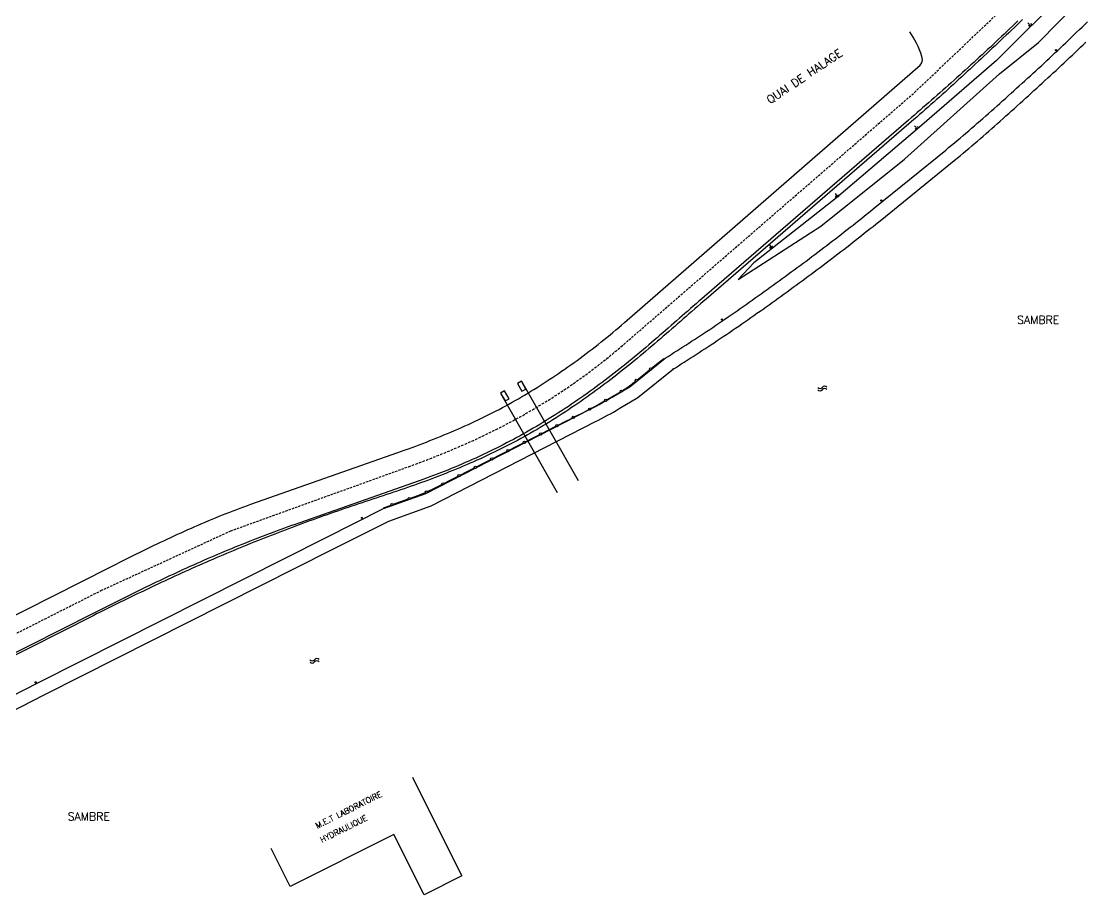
# Model space of a CAD drawing. Header units: millimetres. Extents: x 160999 to 162000, y 122000 to 123000.
# Drawn here: x 161417.2 to 161649.9, y 122267.5 to 122458.3 of the extents above; entities that cross this region are included whole.
import ezdxf
from ezdxf.enums import TextEntityAlignment as Align

# ---------------------------------------------------------------- set-up
doc = ezdxf.new("R2010")
doc.units = ezdxf.units.MM
doc.linetypes.add('DASHED', pattern=[0.75, 0.5, -0.25])
doc.layers.get('0').update_dxf_attribs({"linetype": 'CONTINUOUS'})
for name, color, linetype in [('W0001', 6, 'DASHED'), ('W0008', 7, 'CONTINUOUS'), ('W0100', 7, 'CONTINUOUS'), ('W0211', 2, 'CONTINUOUS'), ('W0310', 3, 'CONTINUOUS'), ('W0322', 7, 'CONTINUOUS'), ('W0454', 7, 'CONTINUOUS'), ('W0500', 5, 'DASHED'), ('W0984', 7, 'CONTINUOUS'), ('W0989', 7, 'CONTINUOUS'), ('W1102', 7, 'CONTINUOUS')]:
    doc.layers.add(name, color=color, linetype=linetype)
doc.styles.get("Standard").update_dxf_attribs({"font": 'romans.shx', "width": 0.85})

# ---------------------------------------------------------------- blocks, each defined once
blk = doc.blocks.new('t500o')
at = {"color": 0, "linetype": 'Continuous'}
for centre, start, end in [((-0.5, 0.625), 216.8699, 323.1301), ((0.5, -0.125), 36.8699, 143.1301), ((0.5, -0.625), 36.8699, 143.1301), ((-0.5, 0.125), 216.8699, 323.1301)]:
    blk.add_arc(centre, 0.625, start, end, dxfattribs=at)
blk = doc.blocks.new('t211o')
at = {"color": 0, "linetype": 'Continuous'}
for p, q in [((-0.29, 0.5), (-0.29, 0)), ((0, 1), (0, 0)), ((0.29, 0.5), (0.29, 0))]:
    blk.add_line(p, q, dxfattribs=at)

msp = doc.modelspace()

# ---------------------------------------------------------------- linework, layer by layer
at = {"layer": 'W0001'}
for p, q in [((161612.47, 122442.76), (161647.71, 122476.26)), ((161548.94, 122387.72), (161612.47, 122442.76)), ((161545.81, 122385.09), (161546.44, 122385.61)), ((161546.44, 122385.61), (161547.07, 122386.13)), ((161547.07, 122386.13), (161547.7, 122386.66)), ((161547.7, 122386.66), (161548.32, 122387.19)), ((161548.32, 122387.19), (161548.94, 122387.72)), ((161543.24, 122383.06), (161543.89, 122383.56)), ((161543.89, 122383.56), (161544.53, 122384.07)), ((161544.53, 122384.07), (161545.17, 122384.58)), ((161545.17, 122384.58), (161545.81, 122385.09)), ((161539.96, 122380.6), (161540.62, 122381.09)), ((161540.62, 122381.09), (161541.28, 122381.57)), ((161541.28, 122381.57), (161541.94, 122382.06)), ((161541.94, 122382.06), (161542.59, 122382.56)), ((161542.59, 122382.56), (161543.24, 122383.06)), ((161536.61, 122378.25), (161537.28, 122378.71)), ((161537.28, 122378.71), (161537.96, 122379.18)), ((161537.96, 122379.18), (161538.63, 122379.65)), ((161538.63, 122379.65), (161539.29, 122380.12)), ((161539.29, 122380.12), (161539.96, 122380.6)), ((161533.18, 122376), (161533.87, 122376.44)), ((161533.87, 122376.44), (161534.56, 122376.89)), ((161534.56, 122376.89), (161535.24, 122377.34)), ((161535.24, 122377.34), (161535.93, 122377.79)), ((161535.93, 122377.79), (161536.61, 122378.25)), ((161529.69, 122373.85), (161530.39, 122374.27)), ((161530.39, 122374.27), (161531.09, 122374.7)), ((161531.09, 122374.7), (161531.79, 122375.13)), ((161531.79, 122375.13), (161532.49, 122375.56)), ((161532.49, 122375.56), (161533.18, 122376)), ((161525.42, 122371.42), (161526.13, 122371.81)), ((161526.13, 122371.81), (161526.85, 122372.21)), ((161526.85, 122372.21), (161527.56, 122372.61)), ((161527.56, 122372.61), (161528.27, 122373.02)), ((161528.27, 122373.02), (161528.98, 122373.43)), ((161528.98, 122373.43), (161529.69, 122373.85)), ((161521.01, 122369.11), (161521.75, 122369.48)), ((161521.75, 122369.48), (161522.49, 122369.86)), ((161522.49, 122369.86), (161523.23, 122370.25)), ((161523.23, 122370.25), (161523.96, 122370.63)), ((161523.96, 122370.63), (161524.7, 122371.03)), ((161524.7, 122371.03), (161525.42, 122371.42)), ((161515.75, 122366.6), (161516.51, 122366.95)), ((161516.51, 122366.95), (161517.26, 122367.3)), ((161517.26, 122367.3), (161518.02, 122367.65)), ((161518.02, 122367.65), (161518.77, 122368.01)), ((161518.77, 122368.01), (161519.52, 122368.37)), ((161519.52, 122368.37), (161520.26, 122368.74)), ((161520.26, 122368.74), (161521.01, 122369.11)), ((161510.42, 122364.29), (161511.18, 122364.61)), ((161511.18, 122364.61), (161511.95, 122364.93)), ((161511.95, 122364.93), (161512.71, 122365.26)), ((161512.71, 122365.26), (161513.48, 122365.59)), ((161513.48, 122365.59), (161514.24, 122365.92)), ((161514.24, 122365.92), (161515, 122366.26)), ((161515, 122366.26), (161515.75, 122366.6)), ((161505.01, 122362.15), (161505.78, 122362.44)), ((161505.78, 122362.44), (161506.56, 122362.74)), ((161506.56, 122362.74), (161507.33, 122363.04)), ((161507.33, 122363.04), (161508.11, 122363.35)), ((161508.11, 122363.35), (161508.88, 122363.66)), ((161508.88, 122363.66), (161509.65, 122363.97)), ((161509.65, 122363.97), (161510.42, 122364.29)), ((161463.02, 122346.96), (161501.89, 122360.99)), ((161501.89, 122360.99), (161502.67, 122361.28)), ((161502.67, 122361.28), (161503.45, 122361.56)), ((161503.45, 122361.56), (161504.23, 122361.85)), ((161504.23, 122361.85), (161505.01, 122362.15)), ((161434.67, 122333.91), (161463.02, 122346.96)), ((161334.66, 122283.39), (161434.67, 122333.91))]:
    msp.add_line(p, q, dxfattribs=at)
at = {"layer": 'W0008'}
for p, q in [((161648.76, 122452.65), (161649.35, 122453.21)), ((161649.35, 122453.21), (161649.93, 122453.78)), ((161646.39, 122450.39), (161646.99, 122450.96)), ((161646.99, 122450.96), (161647.58, 122451.52)), ((161647.58, 122451.52), (161648.17, 122452.08)), ((161648.17, 122452.08), (161648.76, 122452.65)), ((161644.01, 122448.16), (161644.6, 122448.72)), ((161644.6, 122448.72), (161645.2, 122449.27)), ((161645.2, 122449.27), (161645.8, 122449.83)), ((161645.8, 122449.83), (161646.39, 122450.39)), ((161641.6, 122445.94), (161642.2, 122446.49)), ((161642.2, 122446.49), (161642.81, 122447.05)), ((161642.81, 122447.05), (161643.41, 122447.6)), ((161643.41, 122447.6), (161644.01, 122448.16)), ((161638.58, 122443.18), (161639.19, 122443.73)), ((161639.19, 122443.73), (161639.79, 122444.28)), ((161639.79, 122444.28), (161640.39, 122444.83)), ((161640.39, 122444.83), (161641, 122445.38)), ((161641, 122445.38), (161641.6, 122445.94)), ((161636.15, 122440.97), (161636.76, 122441.52)), ((161636.76, 122441.52), (161637.37, 122442.07)), ((161637.37, 122442.07), (161637.98, 122442.62)), ((161637.98, 122442.62), (161638.58, 122443.18)), ((161633.69, 122438.74), (161634.31, 122439.3)), ((161634.31, 122439.3), (161634.92, 122439.85)), ((161634.92, 122439.85), (161635.54, 122440.41)), ((161635.54, 122440.41), (161636.15, 122440.97)), ((161631.22, 122436.53), (161631.84, 122437.08)), ((161631.84, 122437.08), (161632.46, 122437.64)), ((161632.46, 122437.64), (161633.08, 122438.19)), ((161633.08, 122438.19), (161633.69, 122438.74)), ((161628.74, 122434.34), (161629.36, 122434.88)), ((161629.36, 122434.88), (161629.98, 122435.43)), ((161629.98, 122435.43), (161630.6, 122435.98)), ((161630.6, 122435.98), (161631.22, 122436.53)), ((161625.61, 122431.63), (161626.24, 122432.16)), ((161626.24, 122432.16), (161626.87, 122432.71)), ((161626.87, 122432.71), (161627.49, 122433.25)), ((161627.49, 122433.25), (161628.12, 122433.79)), ((161628.12, 122433.79), (161628.74, 122434.34)), ((161623.08, 122429.49), (161623.71, 122430.02)), ((161623.71, 122430.02), (161624.35, 122430.55)), ((161624.35, 122430.55), (161624.98, 122431.09)), ((161624.98, 122431.09), (161625.61, 122431.63)), ((161605.31, 122415.04), (161621.16, 122427.91)), ((161621.16, 122427.91), (161621.8, 122428.44)), ((161621.8, 122428.44), (161622.44, 122428.96)), ((161622.44, 122428.96), (161623.08, 122429.49)), ((161602.78, 122413.01), (161603.42, 122413.51)), ((161603.42, 122413.51), (161604.05, 122414.02)), ((161604.05, 122414.02), (161604.68, 122414.53)), ((161604.68, 122414.53), (161605.31, 122415.04)), ((161600.23, 122410.99), (161600.87, 122411.49)), ((161600.87, 122411.49), (161601.51, 122411.99)), ((161601.51, 122411.99), (161602.14, 122412.5)), ((161602.14, 122412.5), (161602.78, 122413.01)), ((161597.02, 122408.49), (161597.67, 122408.99)), ((161597.67, 122408.99), (161598.31, 122409.49)), ((161598.31, 122409.49), (161598.95, 122409.98)), ((161598.95, 122409.98), (161599.59, 122410.48)), ((161599.59, 122410.48), (161600.23, 122410.99)), ((161593.79, 122406.02), (161594.44, 122406.51)), ((161594.44, 122406.51), (161595.09, 122407.01)), ((161595.09, 122407.01), (161595.73, 122407.5)), ((161595.73, 122407.5), (161596.38, 122407.99)), ((161596.38, 122407.99), (161597.02, 122408.49)), ((161591.2, 122404.07), (161591.85, 122404.55)), ((161591.85, 122404.55), (161592.5, 122405.04)), ((161592.5, 122405.04), (161593.15, 122405.53)), ((161593.15, 122405.53), (161593.79, 122406.02)), ((161587.93, 122401.64), (161588.59, 122402.12)), ((161588.59, 122402.12), (161589.24, 122402.61)), ((161589.24, 122402.61), (161589.89, 122403.09)), ((161589.89, 122403.09), (161590.54, 122403.58)), ((161590.54, 122403.58), (161591.2, 122404.07)), ((161584.65, 122399.24), (161585.31, 122399.72)), ((161585.31, 122399.72), (161585.97, 122400.2)), ((161585.97, 122400.2), (161586.62, 122400.68)), ((161586.62, 122400.68), (161587.28, 122401.16)), ((161587.28, 122401.16), (161587.93, 122401.64)), ((161581.36, 122396.86), (161582.02, 122397.34)), ((161582.02, 122397.34), (161582.68, 122397.81)), ((161582.68, 122397.81), (161583.34, 122398.29)), ((161583.34, 122398.29), (161584, 122398.76)), ((161584, 122398.76), (161584.65, 122399.24)), ((161578.05, 122394.51), (161578.71, 122394.98)), ((161578.71, 122394.98), (161579.38, 122395.45)), ((161579.38, 122395.45), (161580.04, 122395.92)), ((161580.04, 122395.92), (161580.7, 122396.39)), ((161580.7, 122396.39), (161581.36, 122396.86)), ((161574.72, 122392.19), (161575.39, 122392.65)), ((161575.39, 122392.65), (161576.05, 122393.11)), ((161576.05, 122393.11), (161576.72, 122393.58)), ((161576.72, 122393.58), (161577.38, 122394.04)), ((161577.38, 122394.04), (161578.05, 122394.51)), ((161571.37, 122389.9), (161572.04, 122390.35)), ((161572.04, 122390.35), (161572.71, 122390.81)), ((161572.71, 122390.81), (161573.38, 122391.27)), ((161573.38, 122391.27), (161574.05, 122391.73)), ((161574.05, 122391.73), (161574.72, 122392.19)), ((161567.99, 122387.64), (161568.67, 122388.09)), ((161568.67, 122388.09), (161569.34, 122388.54)), ((161569.34, 122388.54), (161570.02, 122388.99)), ((161570.02, 122388.99), (161570.69, 122389.44)), ((161570.69, 122389.44), (161571.37, 122389.9)), ((161564.09, 122385.1), (161564.74, 122385.52)), ((161564.74, 122385.52), (161565.38, 122385.93)), ((161565.38, 122385.93), (161566.03, 122386.35)), ((161566.03, 122386.35), (161566.67, 122386.77)), ((161566.67, 122386.77), (161567.31, 122387.19)), ((161567.31, 122387.19), (161567.99, 122387.64)), ((161560.86, 122383.03), (161561.51, 122383.44)), ((161561.51, 122383.44), (161562.15, 122383.86)), ((161562.15, 122383.86), (161562.8, 122384.27)), ((161562.8, 122384.27), (161563.45, 122384.69)), ((161563.45, 122384.69), (161564.09, 122385.1)), ((161552, 122376.1), (161559.83, 122382.39)), ((161559.57, 122382.2), (161560.21, 122382.62)), ((161559.83, 122382.39), (161559.57, 122382.2)), ((161560.21, 122382.62), (161560.86, 122383.03)), ((161526.55, 122379.68), (161538.93, 122357.97)), ((161522.01, 122377.08), (161534.39, 122355.36)), ((161547.94, 122373.68), (161552, 122376.1)), ((161544.08, 122371.52), (161544.73, 122371.87)), ((161544.73, 122371.87), (161545.38, 122372.22)), ((161545.38, 122372.22), (161546.02, 122372.57)), ((161546.02, 122372.57), (161546.66, 122372.94)), ((161546.66, 122372.94), (161547.3, 122373.3)), ((161547.3, 122373.3), (161547.94, 122373.68)), ((161506.86, 122352.41), (161542.77, 122370.84)), ((161542.77, 122370.84), (161543.42, 122371.18)), ((161543.42, 122371.18), (161544.08, 122371.52)), ((161497.58, 122349.1), (161506.86, 122352.41)), ((161485.2, 122342.87), (161497.58, 122349.1)), ((161422.36, 122311.18), (161485.2, 122342.87)), ((161375.5, 122287.22), (161422.36, 122311.18))]:
    msp.add_line(p, q, dxfattribs=at)
at = {"layer": 'W0100'}
for points in [[(161513.56, 122271.59), (161502.85, 122293.04)], [(161513.56, 122271.59), (161505.28, 122267.45), (161498.7, 122280.62), (161476, 122269.27), (161471.86, 122277.56)]]:
    msp.add_lwpolyline(points, dxfattribs=at)
at = {"layer": 'W0211'}
for p, q in [((161635.5, 122458.14), (161634.9, 122457.56)), ((161636.09, 122458.72), (161635.5, 122458.14)), ((161633.1, 122455.84), (161632.5, 122455.27)), ((161633.7, 122456.41), (161633.1, 122455.84)), ((161634.3, 122456.99), (161633.7, 122456.41)), ((161634.9, 122457.56), (161634.3, 122456.99)), ((161630.08, 122452.99), (161629.48, 122452.42)), ((161630.69, 122453.56), (161630.08, 122452.99)), ((161631.29, 122454.13), (161630.69, 122453.56)), ((161631.89, 122454.7), (161631.29, 122454.13)), ((161632.5, 122455.27), (161631.89, 122454.7)), ((161627.66, 122450.72), (161627.05, 122450.15)), ((161628.26, 122451.28), (161627.66, 122450.72)), ((161628.87, 122451.85), (161628.26, 122451.28)), ((161629.48, 122452.42), (161628.87, 122451.85)), ((161625.23, 122448.46), (161624.63, 122447.9)), ((161625.84, 122449.02), (161625.23, 122448.46)), ((161626.44, 122449.58), (161625.84, 122449.02)), ((161627.05, 122450.15), (161626.44, 122449.58)), ((161622.81, 122446.22), (161622.2, 122445.66)), ((161623.42, 122446.78), (161622.81, 122446.22)), ((161624.02, 122447.34), (161623.42, 122446.78)), ((161624.63, 122447.9), (161624.02, 122447.34)), ((161620.37, 122443.98), (161619.76, 122443.43)), ((161620.98, 122444.54), (161620.37, 122443.98)), ((161621.59, 122445.1), (161620.98, 122444.54)), ((161622.2, 122445.66), (161621.59, 122445.1)), ((161617.93, 122441.77), (161617.31, 122441.21)), ((161618.54, 122442.32), (161617.93, 122441.77)), ((161619.15, 122442.87), (161618.54, 122442.32)), ((161619.76, 122443.43), (161619.15, 122442.87)), ((161614.84, 122439.02), (161614.22, 122438.48)), ((161615.46, 122439.57), (161614.84, 122439.02)), ((161616.08, 122440.11), (161615.46, 122439.57)), ((161616.7, 122440.66), (161616.08, 122440.11)), ((161617.31, 122441.21), (161616.7, 122440.66)), ((161612.35, 122436.85), (161566.93, 122397.63)), ((161612.98, 122437.39), (161612.35, 122436.85)), ((161613.6, 122437.93), (161612.98, 122437.39)), ((161614.22, 122438.48), (161613.6, 122437.93)), ((161566.93, 122397.63), (161566.3, 122397.09)), ((161563.8, 122394.92), (161563.18, 122394.37)), ((161564.43, 122395.46), (161563.8, 122394.92)), ((161565.05, 122396), (161564.43, 122395.46)), ((161565.67, 122396.55), (161565.05, 122396)), ((161566.3, 122397.09), (161565.67, 122396.55)), ((161561.31, 122392.74), (161560.69, 122392.2)), ((161561.93, 122393.29), (161561.31, 122392.74)), ((161562.56, 122393.83), (161561.93, 122393.29)), ((161563.18, 122394.37), (161562.56, 122393.83)), ((161558.81, 122390.57), (161558.19, 122390.03)), ((161559.44, 122391.11), (161558.81, 122390.57)), ((161560.06, 122391.65), (161559.44, 122391.11)), ((161560.69, 122392.2), (161560.06, 122391.65)), ((161555.68, 122387.87), (161555.05, 122387.33)), ((161556.31, 122388.41), (161555.68, 122387.87)), ((161556.93, 122388.95), (161556.31, 122388.41)), ((161557.56, 122389.49), (161556.93, 122388.95)), ((161558.19, 122390.03), (161557.56, 122389.49)), ((161553.15, 122385.73), (161552.52, 122385.2)), ((161553.78, 122386.26), (161553.15, 122385.73)), ((161554.42, 122386.8), (161553.78, 122386.26)), ((161555.05, 122387.33), (161554.42, 122386.8)), ((161550.6, 122383.62), (161549.96, 122383.1)), ((161551.24, 122384.15), (161550.6, 122383.62)), ((161551.88, 122384.67), (161551.24, 122384.15)), ((161552.52, 122385.2), (161551.88, 122384.67)), ((161547.39, 122381.06), (161546.75, 122380.56)), ((161548.03, 122381.56), (161547.39, 122381.06)), ((161548.66, 122382.07), (161548.03, 122381.56)), ((161549.31, 122382.58), (161548.66, 122382.07)), ((161549.96, 122383.1), (161549.31, 122382.58)), ((161544.16, 122378.59), (161543.51, 122378.11)), ((161544.81, 122379.08), (161544.16, 122378.59)), ((161545.46, 122379.57), (161544.81, 122379.08)), ((161546.1, 122380.07), (161545.46, 122379.57)), ((161546.75, 122380.56), (161546.1, 122380.07)), ((161540.88, 122376.2), (161540.21, 122375.73)), ((161541.54, 122376.68), (161540.88, 122376.2)), ((161542.2, 122377.15), (161541.54, 122376.68)), ((161542.85, 122377.63), (161542.2, 122377.15)), ((161543.51, 122378.11), (161542.85, 122377.63)), ((161537.53, 122373.89), (161536.86, 122373.44)), ((161538.21, 122374.35), (161537.53, 122373.89)), ((161538.88, 122374.81), (161538.21, 122374.35)), ((161539.55, 122375.27), (161538.88, 122374.81)), ((161540.21, 122375.73), (161539.55, 122375.27)), ((161534.13, 122371.67), (161533.44, 122371.24)), ((161534.82, 122372.11), (161534.13, 122371.67)), ((161535.5, 122372.55), (161534.82, 122372.11)), ((161536.18, 122372.99), (161535.5, 122372.55)), ((161536.86, 122373.44), (161536.18, 122372.99)), ((161530.67, 122369.55), (161529.97, 122369.14)), ((161531.37, 122369.97), (161530.67, 122369.55)), ((161532.06, 122370.39), (161531.37, 122369.97)), ((161532.75, 122370.81), (161532.06, 122370.39)), ((161533.44, 122371.24), (161532.75, 122370.81)), ((161526.42, 122367.14), (161525.7, 122366.75)), ((161527.14, 122367.53), (161526.42, 122367.14)), ((161527.86, 122367.93), (161527.14, 122367.53)), ((161528.56, 122368.33), (161527.86, 122367.93)), ((161529.27, 122368.73), (161528.56, 122368.33)), ((161529.97, 122369.14), (161529.27, 122368.73)), ((161522.05, 122364.86), (161521.31, 122364.5)), ((161522.78, 122365.23), (161522.05, 122364.86)), ((161523.51, 122365.6), (161522.78, 122365.23)), ((161524.24, 122365.98), (161523.51, 122365.6)), ((161524.97, 122366.36), (161524.24, 122365.98)), ((161525.7, 122366.75), (161524.97, 122366.36)), ((161516.85, 122362.41), (161516.1, 122362.07)), ((161517.6, 122362.74), (161516.85, 122362.41)), ((161518.34, 122363.09), (161517.6, 122362.74)), ((161519.09, 122363.43), (161518.34, 122363.09)), ((161519.83, 122363.79), (161519.09, 122363.43)), ((161520.57, 122364.14), (161519.83, 122363.79)), ((161521.31, 122364.5), (161520.57, 122364.14)), ((161511.56, 122360.14), (161510.8, 122359.84)), ((161512.32, 122360.46), (161511.56, 122360.14)), ((161513.08, 122360.77), (161512.32, 122360.46)), ((161513.84, 122361.09), (161513.08, 122360.77)), ((161514.59, 122361.41), (161513.84, 122361.09)), ((161515.35, 122361.74), (161514.59, 122361.41)), ((161516.1, 122362.07), (161515.35, 122361.74)), ((161505.46, 122357.79), (161504.7, 122357.52)), ((161506.22, 122358.07), (161505.46, 122357.79)), ((161506.97, 122358.35), (161506.22, 122358.07)), ((161507.74, 122358.64), (161506.97, 122358.35)), ((161508.51, 122358.93), (161507.74, 122358.64)), ((161509.27, 122359.23), (161508.51, 122358.93)), ((161510.04, 122359.53), (161509.27, 122359.23)), ((161510.8, 122359.84), (161510.04, 122359.53)), ((161498.62, 122355.41), (161497.85, 122355.15)), ((161499.38, 122355.66), (161498.62, 122355.41)), ((161500.14, 122355.92), (161499.38, 122355.66)), ((161500.9, 122356.18), (161500.14, 122355.92)), ((161501.67, 122356.45), (161500.9, 122356.18)), ((161502.43, 122356.71), (161501.67, 122356.45)), ((161503.19, 122356.98), (161502.43, 122356.71)), ((161503.95, 122357.25), (161503.19, 122356.98)), ((161504.7, 122357.52), (161503.95, 122357.25)), ((161491.74, 122353.12), (161490.98, 122352.86)), ((161492.5, 122353.37), (161491.74, 122353.12)), ((161493.27, 122353.62), (161492.5, 122353.37)), ((161494.03, 122353.88), (161493.27, 122353.62)), ((161494.8, 122354.13), (161494.03, 122353.88)), ((161495.56, 122354.38), (161494.8, 122354.13)), ((161496.33, 122354.64), (161495.56, 122354.38)), ((161497.09, 122354.89), (161496.33, 122354.64)), ((161497.85, 122355.15), (161497.09, 122354.89)), ((161484.85, 122350.77), (161484.08, 122350.5)), ((161485.61, 122351.04), (161484.85, 122350.77)), ((161486.38, 122351.3), (161485.61, 122351.04)), ((161487.15, 122351.57), (161486.38, 122351.3)), ((161487.92, 122351.83), (161487.15, 122351.57)), ((161488.69, 122352.09), (161487.92, 122351.83)), ((161489.45, 122352.35), (161488.69, 122352.09)), ((161490.21, 122352.61), (161489.45, 122352.35)), ((161490.98, 122352.86), (161490.21, 122352.61)), ((161477.96, 122348.29), (161477.2, 122348)), ((161478.72, 122348.57), (161477.96, 122348.29)), ((161479.49, 122348.85), (161478.72, 122348.57)), ((161480.25, 122349.13), (161479.49, 122348.85)), ((161481.01, 122349.41), (161480.25, 122349.13)), ((161481.78, 122349.68), (161481.01, 122349.41)), ((161482.55, 122349.96), (161481.78, 122349.68)), ((161483.31, 122350.23), (161482.55, 122349.96)), ((161484.08, 122350.5), (161483.31, 122350.23)), ((161471.88, 122345.97), (161471.12, 122345.67)), ((161472.63, 122346.27), (161471.88, 122345.97)), ((161473.39, 122346.56), (161472.63, 122346.27)), ((161474.15, 122346.85), (161473.39, 122346.56)), ((161474.91, 122347.14), (161474.15, 122346.85)), ((161475.67, 122347.43), (161474.91, 122347.14)), ((161476.43, 122347.72), (161475.67, 122347.43)), ((161477.2, 122348), (161476.43, 122347.72)), ((161466.58, 122343.86), (161465.83, 122343.55)), ((161467.34, 122344.17), (161466.58, 122343.86)), ((161468.09, 122344.47), (161467.34, 122344.17)), ((161468.85, 122344.77), (161468.09, 122344.47)), ((161469.6, 122345.08), (161468.85, 122344.77)), ((161470.36, 122345.38), (161469.6, 122345.08)), ((161471.12, 122345.67), (161470.36, 122345.38)), ((161460.58, 122341.36), (161459.83, 122341.04)), ((161461.32, 122341.68), (161460.58, 122341.36)), ((161462.07, 122341.99), (161461.32, 122341.68)), ((161462.82, 122342.31), (161462.07, 122341.99)), ((161463.58, 122342.62), (161462.82, 122342.31)), ((161464.33, 122342.93), (161463.58, 122342.62)), ((161465.08, 122343.24), (161464.33, 122342.93)), ((161465.83, 122343.55), (161465.08, 122343.24)), ((161455.31, 122339.07), (161454.56, 122338.73)), ((161456.07, 122339.4), (161455.31, 122339.07)), ((161456.82, 122339.73), (161456.07, 122339.4)), ((161457.58, 122340.06), (161456.82, 122339.73)), ((161458.33, 122340.39), (161457.58, 122340.06)), ((161459.08, 122340.72), (161458.33, 122340.39)), ((161459.83, 122341.04), (161459.08, 122340.72)), ((161450.05, 122336.69), (161449.3, 122336.34)), ((161450.8, 122337.03), (161450.05, 122336.69)), ((161451.55, 122337.38), (161450.8, 122337.03)), ((161452.3, 122337.72), (161451.55, 122337.38)), ((161453.06, 122338.06), (161452.3, 122337.72)), ((161453.81, 122338.39), (161453.06, 122338.06)), ((161454.56, 122338.73), (161453.81, 122338.39)), ((161445.57, 122334.6), (161444.83, 122334.24)), ((161446.32, 122334.95), (161445.57, 122334.6)), ((161447.06, 122335.3), (161446.32, 122334.95)), ((161447.81, 122335.65), (161447.06, 122335.3)), ((161448.56, 122336), (161447.81, 122335.65)), ((161449.3, 122336.34), (161448.56, 122336)), ((161440.37, 122332.1), (161439.63, 122331.74)), ((161441.11, 122332.46), (161440.37, 122332.1)), ((161441.85, 122332.82), (161441.11, 122332.46)), ((161442.59, 122333.18), (161441.85, 122332.82)), ((161443.34, 122333.53), (161442.59, 122333.18)), ((161444.08, 122333.89), (161443.34, 122333.53)), ((161444.83, 122334.24), (161444.08, 122333.89)), ((161435.93, 122329.91), (161435.19, 122329.54)), ((161436.67, 122330.28), (161435.93, 122329.91)), ((161437.41, 122330.64), (161436.67, 122330.28)), ((161438.15, 122331.01), (161437.41, 122330.64)), ((161438.89, 122331.37), (161438.15, 122331.01)), ((161439.63, 122331.74), (161438.89, 122331.37)), ((161432.98, 122328.43), (161336.5, 122279.6)), ((161433.72, 122328.8), (161432.98, 122328.43)), ((161434.46, 122329.17), (161433.72, 122328.8)), ((161435.19, 122329.54), (161434.46, 122329.17))]:
    msp.add_line(p, q, dxfattribs=at)
msp.add_lwpolyline([(161662.67, 122482.03), (161645.78, 122465.1), (161630.4, 122449.79), (161614.08, 122435.6), (161595.45, 122419.78), (161577.35, 122405.55), (161573.95, 122401.93), (161591.99, 122413.58), (161610.26, 122428.21), (161631.05, 122446.82), (161639.6, 122453.7), (161665.78, 122480.45)], dxfattribs=at)
at = {"layer": 'W0310'}
for p, q in [((161554.98, 122382.49), (161556.35, 122383.59)), ((161556.35, 122383.59), (161557.66, 122384.63)), ((161551.86, 122379.99), (161553.23, 122381.09)), ((161553.23, 122381.09), (161554.59, 122382.18)), ((161549.88, 122378.46), (161550.09, 122378.61)), ((161550.09, 122378.61), (161550.29, 122378.76)), ((161550.29, 122378.76), (161550.49, 122378.91)), ((161550.49, 122378.91), (161550.69, 122379.06)), ((161550.69, 122379.06), (161550.89, 122379.21)), ((161550.89, 122379.21), (161550.92, 122379.24)), ((161550.92, 122379.24), (161551.47, 122379.68)), ((161545.93, 122376.02), (161546.69, 122376.46)), ((161546.69, 122376.46), (161546.71, 122376.47)), ((161546.71, 122376.47), (161547.47, 122376.91)), ((161547.47, 122376.91), (161548.21, 122377.37)), ((161548.64, 122377.63), (161548.85, 122377.76)), ((161548.85, 122377.76), (161549.06, 122377.9)), ((161549.06, 122377.9), (161549.27, 122378.04)), ((161549.27, 122378.04), (161549.47, 122378.18)), ((161549.47, 122378.18), (161549.68, 122378.32)), ((161549.68, 122378.32), (161549.88, 122378.46)), ((161541.69, 122373.68), (161542.46, 122374.08)), ((161542.46, 122374.08), (161543.23, 122374.5)), ((161543.23, 122374.5), (161543.6, 122374.7)), ((161543.6, 122374.7), (161544.36, 122375.13)), ((161544.36, 122375.13), (161544.76, 122375.35)), ((161545.19, 122375.6), (161545.93, 122376.02)), ((161536.12, 122370.84), (161537.68, 122371.63)), ((161538.12, 122371.86), (161539.68, 122372.65)), ((161539.68, 122372.65), (161541.23, 122373.44)), ((161541.23, 122373.44), (161541.24, 122373.45)), ((161532.55, 122369.03), (161534.11, 122369.82)), ((161534.56, 122370.05), (161536.12, 122370.84)), ((161527.43, 122366.42), (161528.99, 122367.21)), ((161528.99, 122367.21), (161530.55, 122368.01)), ((161530.99, 122368.23), (161532.55, 122369.03)), ((161523.86, 122364.61), (161525.42, 122365.4)), ((161525.42, 122365.4), (161526.98, 122366.19)), ((161518.29, 122361.77), (161519.85, 122362.57)), ((161520.29, 122362.79), (161521.85, 122363.59)), ((161521.85, 122363.59), (161523.41, 122364.38)), ((161513.16, 122359.17), (161514.72, 122359.96)), ((161514.72, 122359.96), (161516.28, 122360.75)), ((161516.73, 122360.98), (161518.29, 122361.77)), ((161509.6, 122357.35), (161511.16, 122358.15)), ((161511.16, 122358.15), (161512.72, 122358.94)), ((161503.94, 122354.73), (161505.58, 122355.32)), ((161506.03, 122355.54), (161507.59, 122356.33)), ((161507.59, 122356.33), (161509.15, 122357.13)), ((161498.53, 122352.77), (161500.18, 122353.36)), ((161500.18, 122353.36), (161501.82, 122353.96)), ((161502.29, 122354.13), (161503.94, 122354.73)), ((161496.42, 122352), (161498.06, 122352.59))]:
    msp.add_line(p, q, dxfattribs=at)
for centre in [(161554.79, 122382.34), (161551.67, 122379.84), (161548.43, 122377.5), (161544.98, 122375.48), (161537.9, 122371.75), (161541.46, 122373.56), (161534.33, 122369.93), (161530.77, 122368.12), (161523.64, 122364.49), (161527.2, 122366.31), (161520.07, 122362.68), (161516.51, 122360.87), (161512.94, 122359.05), (161505.81, 122355.43), (161509.38, 122357.24), (161498.3, 122352.68), (161502.06, 122354.04)]:
    msp.add_circle(centre, 0.25, dxfattribs=at)
at = {"layer": 'W0322'}
for p, q in [((161649.11, 122457.08), (161649.7, 122457.66)), ((161649.7, 122457.66), (161650.29, 122458.24)), ((161646.73, 122454.76), (161647.33, 122455.34)), ((161647.33, 122455.34), (161647.92, 122455.92)), ((161647.92, 122455.92), (161648.52, 122456.5)), ((161648.52, 122456.5), (161649.11, 122457.08)), ((161644.37, 122452.52), (161644.96, 122453.08)), ((161644.96, 122453.08), (161645.55, 122453.64)), ((161645.55, 122453.64), (161646.14, 122454.2)), ((161646.14, 122454.2), (161646.73, 122454.76)), ((161641.99, 122450.29), (161642.59, 122450.85)), ((161642.59, 122450.85), (161643.18, 122451.4)), ((161643.18, 122451.4), (161643.78, 122451.96)), ((161643.78, 122451.96), (161644.37, 122452.52)), ((161639.6, 122448.08), (161640.2, 122448.63)), ((161640.2, 122448.63), (161640.8, 122449.19)), ((161640.8, 122449.19), (161641.4, 122449.74)), ((161641.4, 122449.74), (161641.99, 122450.29)), ((161637.2, 122445.89), (161637.8, 122446.43)), ((161637.8, 122446.43), (161638.4, 122446.98)), ((161638.4, 122446.98), (161639, 122447.53)), ((161639, 122447.53), (161639.6, 122448.08)), ((161634.18, 122443.14), (161634.79, 122443.7)), ((161634.79, 122443.7), (161635.39, 122444.24)), ((161635.39, 122444.24), (161635.99, 122444.79)), ((161635.99, 122444.79), (161636.6, 122445.34)), ((161636.6, 122445.34), (161637.2, 122445.89)), ((161631.74, 122440.94), (161632.35, 122441.49)), ((161632.35, 122441.49), (161632.96, 122442.04)), ((161632.96, 122442.04), (161633.57, 122442.59)), ((161633.57, 122442.59), (161634.18, 122443.14)), ((161629.29, 122438.75), (161629.9, 122439.29)), ((161629.9, 122439.29), (161630.52, 122439.84)), ((161630.52, 122439.84), (161631.13, 122440.39)), ((161631.13, 122440.39), (161631.74, 122440.94)), ((161626.82, 122436.57), (161627.44, 122437.11)), ((161627.44, 122437.11), (161628.06, 122437.66)), ((161628.06, 122437.66), (161628.67, 122438.2)), ((161628.67, 122438.2), (161629.29, 122438.75)), ((161623.72, 122433.88), (161624.34, 122434.42)), ((161624.34, 122434.42), (161624.96, 122434.95)), ((161624.96, 122434.95), (161625.59, 122435.49)), ((161625.59, 122435.49), (161626.21, 122436.03)), ((161626.21, 122436.03), (161626.82, 122436.57)), ((161621.2, 122431.77), (161621.83, 122432.29)), ((161621.83, 122432.29), (161622.46, 122432.82)), ((161622.46, 122432.82), (161623.09, 122433.35)), ((161623.09, 122433.35), (161623.72, 122433.88)), ((161603.45, 122417.33), (161619.3, 122430.2)), ((161619.3, 122430.2), (161619.94, 122430.72)), ((161619.94, 122430.72), (161620.57, 122431.24)), ((161620.57, 122431.24), (161621.2, 122431.77)), ((161600.94, 122415.31), (161601.57, 122415.81)), ((161601.57, 122415.81), (161602.2, 122416.32)), ((161602.2, 122416.32), (161602.83, 122416.83)), ((161602.83, 122416.83), (161603.45, 122417.33)), ((161598.4, 122413.3), (161599.04, 122413.8)), ((161599.04, 122413.8), (161599.67, 122414.3)), ((161599.67, 122414.3), (161600.3, 122414.8)), ((161600.3, 122414.8), (161600.94, 122415.31)), ((161595.21, 122410.82), (161595.85, 122411.31)), ((161595.85, 122411.31), (161596.49, 122411.81)), ((161596.49, 122411.81), (161597.13, 122412.31)), ((161597.13, 122412.31), (161597.77, 122412.8)), ((161597.77, 122412.8), (161598.4, 122413.3)), ((161592, 122408.37), (161592.65, 122408.86)), ((161592.65, 122408.86), (161593.29, 122409.35)), ((161593.29, 122409.35), (161593.93, 122409.84)), ((161593.93, 122409.84), (161594.57, 122410.33)), ((161594.57, 122410.33), (161595.21, 122410.82)), ((161589.42, 122406.42), (161590.07, 122406.91)), ((161590.07, 122406.91), (161590.72, 122407.39)), ((161590.72, 122407.39), (161591.36, 122407.88)), ((161591.36, 122407.88), (161592, 122408.37)), ((161586.18, 122404.01), (161586.83, 122404.49)), ((161586.83, 122404.49), (161587.48, 122404.98)), ((161587.48, 122404.98), (161588.13, 122405.46)), ((161588.13, 122405.46), (161588.78, 122405.94)), ((161588.78, 122405.94), (161589.42, 122406.42)), ((161582.92, 122401.63), (161583.57, 122402.1)), ((161583.57, 122402.1), (161584.23, 122402.58)), ((161584.23, 122402.58), (161584.88, 122403.06)), ((161584.88, 122403.06), (161585.53, 122403.54)), ((161585.53, 122403.54), (161586.18, 122404.01)), ((161579.65, 122399.27), (161580.31, 122399.74)), ((161580.31, 122399.74), (161580.96, 122400.21)), ((161580.96, 122400.21), (161581.61, 122400.68)), ((161581.61, 122400.68), (161582.27, 122401.15)), ((161582.27, 122401.15), (161582.92, 122401.63)), ((161576.36, 122396.93), (161577.02, 122397.39)), ((161577.02, 122397.39), (161577.68, 122397.86)), ((161577.68, 122397.86), (161578.34, 122398.33)), ((161578.34, 122398.33), (161578.99, 122398.8)), ((161578.99, 122398.8), (161579.65, 122399.27)), ((161573.05, 122394.62), (161573.71, 122395.08)), ((161573.71, 122395.08), (161574.38, 122395.54)), ((161574.38, 122395.54), (161575.04, 122396)), ((161575.04, 122396), (161575.7, 122396.47)), ((161575.7, 122396.47), (161576.36, 122396.93)), ((161569.72, 122392.34), (161570.39, 122392.8)), ((161570.39, 122392.8), (161571.05, 122393.25)), ((161571.05, 122393.25), (161571.72, 122393.71)), ((161571.72, 122393.71), (161572.39, 122394.16)), ((161572.39, 122394.16), (161573.05, 122394.62)), ((161566.36, 122390.1), (161567.04, 122390.55)), ((161567.04, 122390.55), (161567.71, 122391)), ((161567.71, 122391), (161568.38, 122391.44)), ((161568.38, 122391.44), (161569.05, 122391.89)), ((161569.05, 122391.89), (161569.72, 122392.34)), ((161562.49, 122387.58), (161563.13, 122387.99)), ((161563.13, 122387.99), (161563.77, 122388.41)), ((161563.77, 122388.41), (161564.41, 122388.82)), ((161564.41, 122388.82), (161565.05, 122389.24)), ((161565.05, 122389.24), (161565.69, 122389.66)), ((161565.69, 122389.66), (161566.36, 122390.1)), ((161558.62, 122385.1), (161559.27, 122385.51)), ((161559.27, 122385.51), (161559.91, 122385.92)), ((161559.91, 122385.92), (161560.56, 122386.34)), ((161560.56, 122386.34), (161561.2, 122386.75)), ((161561.2, 122386.75), (161561.84, 122387.16)), ((161561.84, 122387.16), (161562.49, 122387.58)), ((161550.31, 122378.53), (161557.98, 122384.69)), ((161557.98, 122384.69), (161558.62, 122385.1)), ((161526.55, 122379.68), (161525.69, 122379.2)), ((161525.69, 122379.2), (161526.68, 122377.47)), ((161527.53, 122377.96), (161526.55, 122379.68)), ((161546.42, 122376.21), (161550.31, 122378.53)), ((161522.88, 122377.58), (161522.01, 122377.08)), ((161522.01, 122377.08), (161523.01, 122375.35)), ((161523.87, 122375.84), (161522.88, 122377.58)), ((161526.68, 122377.47), (161527.53, 122377.96)), ((161545.72, 122375.8), (161546.42, 122376.21)), ((161523.01, 122375.35), (161523.87, 122375.84)), ((161542.15, 122373.84), (161542.87, 122374.22)), ((161542.87, 122374.22), (161543.59, 122374.6)), ((161543.59, 122374.6), (161544.3, 122374.99)), ((161544.3, 122374.99), (161545.01, 122375.39)), ((161545.01, 122375.39), (161545.72, 122375.8)), ((161505.68, 122355.12), (161541.42, 122373.46)), ((161541.42, 122373.46), (161542.15, 122373.84)), ((161496.42, 122351.82), (161505.68, 122355.12)), ((161483.87, 122345.51), (161496.42, 122351.82)), ((161421.02, 122313.81), (161483.87, 122345.51)), ((161374.14, 122289.84), (161421.02, 122313.81))]:
    msp.add_line(p, q, dxfattribs=at)
at = {"layer": 'W0454'}
for centre, radius in [((161643.39, 122452.03), 0.125), ((161643.39, 122452.03), 0.105), ((161643.39, 122452.03), 0.0025), ((161605.22, 122419.16), 0.125), ((161605.22, 122419.16), 0.105), ((161605.22, 122419.16), 0.0025), ((161570.37, 122393.16), 0.125), ((161570.37, 122393.16), 0.105), ((161570.37, 122393.16), 0.0025), ((161491.69, 122349.8), 0.125), ((161491.69, 122349.8), 0.105), ((161491.69, 122349.8), 0.0025), ((161420.38, 122313.85), 0.125), ((161420.38, 122313.85), 0.105), ((161420.38, 122313.85), 0.0025)]:
    msp.add_circle(centre, radius, dxfattribs=at)
at = {"layer": 'W1102'}
for p, q in [((161634.46, 122457.84), (161633.87, 122457.27)), ((161635.06, 122458.42), (161634.46, 122457.84)), ((161611.84, 122455.43), (161611.48, 122456.02)), ((161612.2, 122454.83), (161611.84, 122455.43)), ((161632.07, 122455.55), (161631.47, 122454.98)), ((161632.67, 122456.12), (161632.07, 122455.55)), ((161633.27, 122456.7), (161632.67, 122456.12)), ((161633.87, 122457.27), (161633.27, 122456.7)), ((161612.56, 122454.21), (161612.2, 122454.83)), ((161612.92, 122453.56), (161612.56, 122454.21)), ((161613.27, 122452.85), (161612.92, 122453.56)), ((161629.66, 122453.28), (161629.06, 122452.71)), ((161630.26, 122453.84), (161629.66, 122453.28)), ((161630.87, 122454.41), (161630.26, 122453.84)), ((161631.47, 122454.98), (161630.87, 122454.41)), ((161613.6, 122452.09), (161613.27, 122452.85)), ((161613.89, 122451.36), (161613.6, 122452.09)), ((161614.1, 122450.62), (161613.89, 122451.36)), ((161627.24, 122451.02), (161626.63, 122450.46)), ((161627.84, 122451.58), (161627.24, 122451.02)), ((161628.45, 122452.15), (161627.84, 122451.58)), ((161629.06, 122452.71), (161628.45, 122452.15)), ((161549.09, 122392.49), (161613.73, 122448.76)), ((161613.73, 122448.76), (161614.09, 122449.28)), ((161614.09, 122449.28), (161614.19, 122449.91)), ((161614.19, 122449.91), (161614.1, 122450.62)), ((161624.8, 122448.78), (161624.19, 122448.23)), ((161625.41, 122449.34), (161624.8, 122448.78)), ((161626.02, 122449.9), (161625.41, 122449.34)), ((161626.63, 122450.46), (161626.02, 122449.9)), ((161621.74, 122446.01), (161621.13, 122445.46)), ((161622.36, 122446.56), (161621.74, 122446.01)), ((161622.97, 122447.12), (161622.36, 122446.56)), ((161623.58, 122447.67), (161622.97, 122447.12)), ((161624.19, 122448.23), (161623.58, 122447.67)), ((161619.28, 122443.82), (161618.66, 122443.27)), ((161619.9, 122444.36), (161619.28, 122443.82)), ((161620.51, 122444.91), (161619.9, 122444.36)), ((161621.13, 122445.46), (161620.51, 122444.91)), ((161616.81, 122441.63), (161616.19, 122441.09)), ((161617.42, 122442.18), (161616.81, 122441.63)), ((161618.04, 122442.72), (161617.42, 122442.18)), ((161618.66, 122443.27), (161618.04, 122442.72)), ((161614.32, 122439.46), (161613.7, 122438.92)), ((161614.94, 122440), (161614.32, 122439.46)), ((161615.56, 122440.54), (161614.94, 122440)), ((161616.19, 122441.09), (161615.56, 122440.54)), ((161611.2, 122436.75), (161566.57, 122398.2)), ((161611.83, 122437.29), (161611.2, 122436.75)), ((161612.45, 122437.83), (161611.83, 122437.29)), ((161613.08, 122438.37), (161612.45, 122437.83)), ((161613.7, 122438.92), (161613.08, 122438.37)), ((161565.35, 122397.14), (161564.74, 122396.61)), ((161565.96, 122397.67), (161565.35, 122397.14)), ((161566.57, 122398.2), (161565.96, 122397.67)), ((161562.92, 122395.01), (161562.31, 122394.48)), ((161563.53, 122395.55), (161562.92, 122395.01)), ((161564.13, 122396.08), (161563.53, 122395.55)), ((161564.74, 122396.61), (161564.13, 122396.08)), ((161548.46, 122391.95), (161549.09, 122392.49)), ((161560.49, 122392.88), (161559.88, 122392.35)), ((161561.1, 122393.42), (161560.49, 122392.88)), ((161561.7, 122393.95), (161561.1, 122393.42)), ((161562.31, 122394.48), (161561.7, 122393.95)), ((161545.93, 122389.81), (161546.57, 122390.34)), ((161546.57, 122390.34), (161547.2, 122390.87)), ((161547.2, 122390.87), (161547.83, 122391.41)), ((161547.83, 122391.41), (161548.46, 122391.95)), ((161557.45, 122390.23), (161556.84, 122389.7)), ((161558.06, 122390.76), (161557.45, 122390.23)), ((161558.67, 122391.29), (161558.06, 122390.76)), ((161559.27, 122391.82), (161558.67, 122391.29)), ((161559.88, 122392.35), (161559.27, 122391.82)), ((161543.35, 122387.73), (161544, 122388.25)), ((161544, 122388.25), (161544.65, 122388.77)), ((161544.65, 122388.77), (161545.29, 122389.29)), ((161545.29, 122389.29), (161545.93, 122389.81)), ((161555, 122388.11), (161554.39, 122387.59)), ((161555.61, 122388.64), (161555, 122388.11)), ((161556.23, 122389.17), (161555.61, 122388.64)), ((161556.84, 122389.7), (161556.23, 122389.17)), ((161540.07, 122385.21), (161540.73, 122385.71)), ((161540.73, 122385.71), (161541.39, 122386.21)), ((161541.39, 122386.21), (161542.05, 122386.71)), ((161542.05, 122386.71), (161542.7, 122387.22)), ((161542.7, 122387.22), (161543.35, 122387.73)), ((161551.92, 122385.51), (161551.3, 122384.99)), ((161552.54, 122386.02), (161551.92, 122385.51)), ((161553.16, 122386.54), (161552.54, 122386.02)), ((161553.77, 122387.07), (161553.16, 122386.54)), ((161554.39, 122387.59), (161553.77, 122387.07)), ((161536.71, 122382.78), (161537.39, 122383.26)), ((161537.39, 122383.26), (161538.06, 122383.74)), ((161538.06, 122383.74), (161538.73, 122384.23)), ((161538.73, 122384.23), (161539.4, 122384.72)), ((161539.4, 122384.72), (161540.07, 122385.21)), ((161549.42, 122383.46), (161548.79, 122382.95)), ((161550.05, 122383.96), (161549.42, 122383.46)), ((161550.67, 122384.48), (161550.05, 122383.96)), ((161551.3, 122384.99), (161550.67, 122384.48)), ((161533.32, 122380.46), (161533.98, 122380.9)), ((161533.98, 122380.9), (161534.67, 122381.36)), ((161534.67, 122381.36), (161535.35, 122381.83)), ((161535.35, 122381.83), (161536.03, 122382.3)), ((161536.03, 122382.3), (161536.71, 122382.78)), ((161546.2, 122380.91), (161545.54, 122380.41)), ((161546.85, 122381.42), (161546.2, 122380.91)), ((161547.5, 122381.93), (161546.85, 122381.42)), ((161548.14, 122382.44), (161547.5, 122381.93)), ((161548.79, 122382.95), (161548.14, 122382.44)), ((161529.99, 122378.3), (161530.66, 122378.73)), ((161530.66, 122378.73), (161531.33, 122379.15)), ((161531.33, 122379.15), (161532, 122379.58)), ((161532, 122379.58), (161532.66, 122380.02)), ((161532.66, 122380.02), (161533.32, 122380.46)), ((161543.57, 122378.92), (161542.9, 122378.43)), ((161544.23, 122379.42), (161543.57, 122378.92)), ((161544.89, 122379.91), (161544.23, 122379.42)), ((161545.54, 122380.41), (161544.89, 122379.91)), ((161525.9, 122375.85), (161526.59, 122376.25)), ((161526.59, 122376.25), (161527.27, 122376.65)), ((161527.27, 122376.65), (161527.96, 122377.06)), ((161527.96, 122377.06), (161528.63, 122377.47)), ((161528.63, 122377.47), (161529.31, 122377.88)), ((161529.31, 122377.88), (161529.99, 122378.3)), ((161540.22, 122376.51), (161539.55, 122376.04)), ((161540.9, 122376.99), (161540.22, 122376.51)), ((161541.57, 122377.47), (161540.9, 122376.99)), ((161542.24, 122377.95), (161541.57, 122377.47)), ((161542.9, 122378.43), (161542.24, 122377.95)), ((161521.67, 122373.52), (161522.4, 122373.91)), ((161522.4, 122373.91), (161523.13, 122374.3)), ((161523.13, 122374.3), (161523.83, 122374.68)), ((161523.83, 122374.68), (161524.52, 122375.07)), ((161524.52, 122375.07), (161525.21, 122375.46)), ((161525.21, 122375.46), (161525.9, 122375.85)), ((161536.82, 122374.18), (161536.14, 122373.72)), ((161537.51, 122374.64), (161536.82, 122374.18)), ((161538.19, 122375.1), (161537.51, 122374.64)), ((161538.87, 122375.57), (161538.19, 122375.1)), ((161539.55, 122376.04), (161538.87, 122375.57)), ((161517.22, 122371.29), (161517.97, 122371.65)), ((161517.97, 122371.65), (161518.71, 122372.02)), ((161518.71, 122372.02), (161519.46, 122372.38)), ((161519.46, 122372.38), (161520.2, 122372.76)), ((161520.2, 122372.76), (161520.93, 122373.14)), ((161520.93, 122373.14), (161521.67, 122373.52)), ((161533.36, 122371.94), (161532.66, 122371.5)), ((161534.06, 122372.38), (161533.36, 122371.94)), ((161534.75, 122372.82), (161534.06, 122372.38)), ((161535.45, 122373.27), (161534.75, 122372.82)), ((161536.14, 122373.72), (161535.45, 122373.27)), ((161511.94, 122368.89), (161512.7, 122369.22)), ((161512.7, 122369.22), (161513.46, 122369.55)), ((161513.46, 122369.55), (161514.21, 122369.89)), ((161514.21, 122369.89), (161514.97, 122370.24)), ((161514.97, 122370.24), (161515.72, 122370.58)), ((161515.72, 122370.58), (161516.47, 122370.93)), ((161516.47, 122370.93), (161517.22, 122371.29)), ((161529.13, 122369.38), (161528.42, 122368.96)), ((161529.84, 122369.79), (161529.13, 122369.38)), ((161530.55, 122370.21), (161529.84, 122369.79)), ((161531.26, 122370.64), (161530.55, 122370.21)), ((161531.96, 122371.07), (161531.26, 122370.64)), ((161532.66, 122371.5), (161531.96, 122371.07)), ((161506.56, 122366.68), (161507.34, 122366.98)), ((161507.34, 122366.98), (161508.11, 122367.29)), ((161508.11, 122367.29), (161508.88, 122367.6)), ((161508.88, 122367.6), (161509.64, 122367.92)), ((161509.64, 122367.92), (161510.41, 122368.24)), ((161510.41, 122368.24), (161511.17, 122368.56)), ((161511.17, 122368.56), (161511.94, 122368.89)), ((161524.8, 122366.95), (161524.06, 122366.56)), ((161525.53, 122367.35), (161524.8, 122366.95)), ((161526.26, 122367.75), (161525.53, 122367.35)), ((161526.98, 122368.15), (161526.26, 122367.75)), ((161527.7, 122368.55), (161526.98, 122368.15)), ((161528.42, 122368.96), (161527.7, 122368.55)), ((161500.35, 122364.36), (161501.13, 122364.64)), ((161501.13, 122364.64), (161501.91, 122364.92)), ((161501.91, 122364.92), (161502.69, 122365.2)), ((161502.69, 122365.2), (161503.46, 122365.49)), ((161503.46, 122365.49), (161504.24, 122365.78)), ((161504.24, 122365.78), (161505.02, 122366.08)), ((161505.02, 122366.08), (161505.79, 122366.38)), ((161505.79, 122366.38), (161506.56, 122366.68)), ((161520.35, 122364.67), (161519.6, 122364.3)), ((161521.09, 122365.04), (161520.35, 122364.67)), ((161521.84, 122365.41), (161521.09, 122365.04)), ((161522.58, 122365.79), (161521.84, 122365.41)), ((161523.32, 122366.17), (161522.58, 122365.79)), ((161524.06, 122366.56), (161523.32, 122366.17)), ((161467.44, 122352.79), (161499.57, 122364.08)), ((161499.57, 122364.08), (161500.35, 122364.36)), ((161515.82, 122362.54), (161515.06, 122362.2)), ((161516.58, 122362.88), (161515.82, 122362.54)), ((161517.34, 122363.23), (161516.58, 122362.88)), ((161518.09, 122363.58), (161517.34, 122363.23)), ((161518.85, 122363.94), (161518.09, 122363.58)), ((161519.6, 122364.3), (161518.85, 122363.94)), ((161509.68, 122359.95), (161508.9, 122359.64)), ((161510.45, 122360.26), (161509.68, 122359.95)), ((161511.23, 122360.57), (161510.45, 122360.26)), ((161512, 122360.89), (161511.23, 122360.57)), ((161512.76, 122361.21), (161512, 122360.89)), ((161513.53, 122361.53), (161512.76, 122361.21)), ((161514.3, 122361.87), (161513.53, 122361.53)), ((161515.06, 122362.2), (161514.3, 122361.87)), ((161504.22, 122357.91), (161477.88, 122348.66)), ((161505, 122358.19), (161504.22, 122357.91)), ((161505.79, 122358.47), (161505, 122358.19)), ((161506.57, 122358.76), (161505.79, 122358.47)), ((161507.35, 122359.05), (161506.57, 122358.76)), ((161508.13, 122359.34), (161507.35, 122359.05)), ((161508.9, 122359.64), (161508.13, 122359.34)), ((161461.26, 122350.46), (161462.03, 122350.77)), ((161462.03, 122350.77), (161462.8, 122351.07)), ((161462.8, 122351.07), (161463.57, 122351.36)), ((161463.57, 122351.36), (161464.34, 122351.66)), ((161464.34, 122351.66), (161465.11, 122351.95)), ((161465.11, 122351.95), (161465.89, 122352.23)), ((161465.89, 122352.23), (161466.67, 122352.51)), ((161466.67, 122352.51), (161467.44, 122352.79)), ((161455.93, 122348.24), (161456.69, 122348.56)), ((161456.69, 122348.56), (161457.45, 122348.89)), ((161457.45, 122348.89), (161458.21, 122349.21)), ((161458.21, 122349.21), (161458.97, 122349.53)), ((161458.97, 122349.53), (161459.73, 122349.84)), ((161459.73, 122349.84), (161460.5, 122350.15)), ((161460.5, 122350.15), (161461.26, 122350.46)), ((161477.1, 122348.38), (161476.32, 122348.11)), ((161477.88, 122348.66), (161477.1, 122348.38)), ((161450.66, 122345.86), (161451.41, 122346.21)), ((161451.41, 122346.21), (161452.16, 122346.55)), ((161452.16, 122346.55), (161452.91, 122346.9)), ((161452.91, 122346.9), (161453.66, 122347.24)), ((161453.66, 122347.24), (161454.42, 122347.57)), ((161454.42, 122347.57), (161455.17, 122347.9)), ((161455.17, 122347.9), (161455.93, 122348.24)), ((161470.88, 122346.11), (161470.11, 122345.81)), ((161471.65, 122346.4), (161470.88, 122346.11)), ((161472.43, 122346.69), (161471.65, 122346.4)), ((161473.21, 122346.98), (161472.43, 122346.69)), ((161473.98, 122347.26), (161473.21, 122346.98)), ((161474.76, 122347.54), (161473.98, 122347.26)), ((161475.54, 122347.83), (161474.76, 122347.54)), ((161476.32, 122348.11), (161475.54, 122347.83)), ((161445.43, 122343.38), (161446.17, 122343.74)), ((161446.17, 122343.74), (161446.92, 122344.1)), ((161446.92, 122344.1), (161447.66, 122344.46)), ((161447.66, 122344.46), (161448.41, 122344.81)), ((161448.41, 122344.81), (161449.16, 122345.17)), ((161449.16, 122345.17), (161449.91, 122345.52)), ((161449.91, 122345.52), (161450.66, 122345.86)), ((161464.71, 122343.69), (161463.95, 122343.38)), ((161465.48, 122344), (161464.71, 122343.69)), ((161466.25, 122344.31), (161465.48, 122344)), ((161467.02, 122344.61), (161466.25, 122344.31)), ((161467.79, 122344.92), (161467.02, 122344.61)), ((161468.56, 122345.22), (161467.79, 122344.92)), ((161469.33, 122345.52), (161468.56, 122345.22)), ((161470.11, 122345.81), (161469.33, 122345.52)), ((161440.98, 122341.2), (161441.72, 122341.56)), ((161441.72, 122341.56), (161442.46, 122341.93)), ((161442.46, 122341.93), (161443.2, 122342.3)), ((161443.2, 122342.3), (161443.94, 122342.66)), ((161443.94, 122342.66), (161444.69, 122343.02)), ((161444.69, 122343.02), (161445.43, 122343.38)), ((161459.36, 122341.47), (161458.6, 122341.14)), ((161460.13, 122341.79), (161459.36, 122341.47)), ((161460.89, 122342.12), (161460.13, 122341.79)), ((161461.65, 122342.44), (161460.89, 122342.12)), ((161462.42, 122342.75), (161461.65, 122342.44)), ((161463.18, 122343.07), (161462.42, 122342.75)), ((161463.95, 122343.38), (161463.18, 122343.07)), ((161332.86, 122286.62), (161436.55, 122338.97)), ((161436.55, 122338.97), (161437.29, 122339.35)), ((161437.29, 122339.35), (161438.02, 122339.72)), ((161438.02, 122339.72), (161438.76, 122340.09)), ((161438.76, 122340.09), (161439.5, 122340.46)), ((161439.5, 122340.46), (161440.24, 122340.83)), ((161440.24, 122340.83), (161440.98, 122341.2)), ((161454.12, 122339.16), (161453.38, 122338.82)), ((161454.87, 122339.5), (161454.12, 122339.16)), ((161455.61, 122339.83), (161454.87, 122339.5)), ((161456.36, 122340.16), (161455.61, 122339.83)), ((161457.11, 122340.49), (161456.36, 122340.16)), ((161457.85, 122340.82), (161457.11, 122340.49)), ((161458.6, 122341.14), (161457.85, 122340.82)), ((161448.93, 122336.77), (161448.19, 122336.42)), ((161449.67, 122337.11), (161448.93, 122336.77)), ((161450.41, 122337.46), (161449.67, 122337.11)), ((161451.15, 122337.8), (161450.41, 122337.46)), ((161451.89, 122338.14), (161451.15, 122337.8)), ((161452.63, 122338.49), (161451.89, 122338.14)), ((161453.38, 122338.82), (161452.63, 122338.49)), ((161444.5, 122334.65), (161443.77, 122334.3)), ((161445.24, 122335.01), (161444.5, 122334.65)), ((161445.98, 122335.36), (161445.24, 122335.01)), ((161446.71, 122335.72), (161445.98, 122335.36)), ((161447.45, 122336.07), (161446.71, 122335.72)), ((161448.19, 122336.42), (161447.45, 122336.07)), ((161439.37, 122332.13), (161438.64, 122331.77)), ((161440.1, 122332.5), (161439.37, 122332.13)), ((161440.83, 122332.86), (161440.1, 122332.5)), ((161441.57, 122333.22), (161440.83, 122332.86)), ((161442.3, 122333.58), (161441.57, 122333.22)), ((161443.03, 122333.94), (161442.3, 122333.58)), ((161443.77, 122334.3), (161443.03, 122333.94)), ((161434.98, 122329.94), (161434.25, 122329.58)), ((161435.71, 122330.31), (161434.98, 122329.94)), ((161436.44, 122330.68), (161435.71, 122330.31)), ((161437.17, 122331.04), (161436.44, 122330.68)), ((161437.9, 122331.41), (161437.17, 122331.04)), ((161438.64, 122331.77), (161437.9, 122331.41)), ((161432.79, 122328.84), (161336.45, 122280.15)), ((161433.52, 122329.21), (161432.79, 122328.84)), ((161434.25, 122329.58), (161433.52, 122329.21))]:
    msp.add_line(p, q, dxfattribs=at)

# ---------------------------------------------------------------- block references
at = {"layer": 'W0211'}
for p, rotation in [((161637.94, 122457.28), 42.69906155214757), ((161613.14, 122434.76), 41.17464546176009), ((161595.66, 122419.84), 29.73644594626639), ((161581.29, 122408.69), 33.67923085353526)]:
    msp.add_blockref('t211o', p, dxfattribs=dict(at, rotation=rotation))
at = {"layer": 'W0500', "rotation": 0.5255601729293183}
for p in [(161592.33, 122378.08), (161481.35, 122318.56)]:
    msp.add_blockref('t500o', p, dxfattribs=at)

# ---------------------------------------------------------------- texts
at = {"layer": 'W0984'}
for s, p in [('M.E.T LABORATOIRE', (161488.79, 122285.98)), ('HYDRAULIQUE', (161487.73, 122281.8))]:
    msp.add_text(s, height=1.25, rotation=26.5485, dxfattribs=at).set_placement(p, align=Align.MIDDLE)
at = {"layer": 'W0989'}
msp.add_text('QUAI DE HALAGE', height=1.75, rotation=33.8801, dxfattribs=at).set_placement((161588.46, 122446.23), align=Align.MIDDLE)
for p in [(161639.52, 122393.07), (161432, 122284.55)]:
    msp.add_text('SAMBRE', height=1.75, dxfattribs=at).set_placement(p, align=Align.MIDDLE)

doc.saveas('drawing.dxf')
